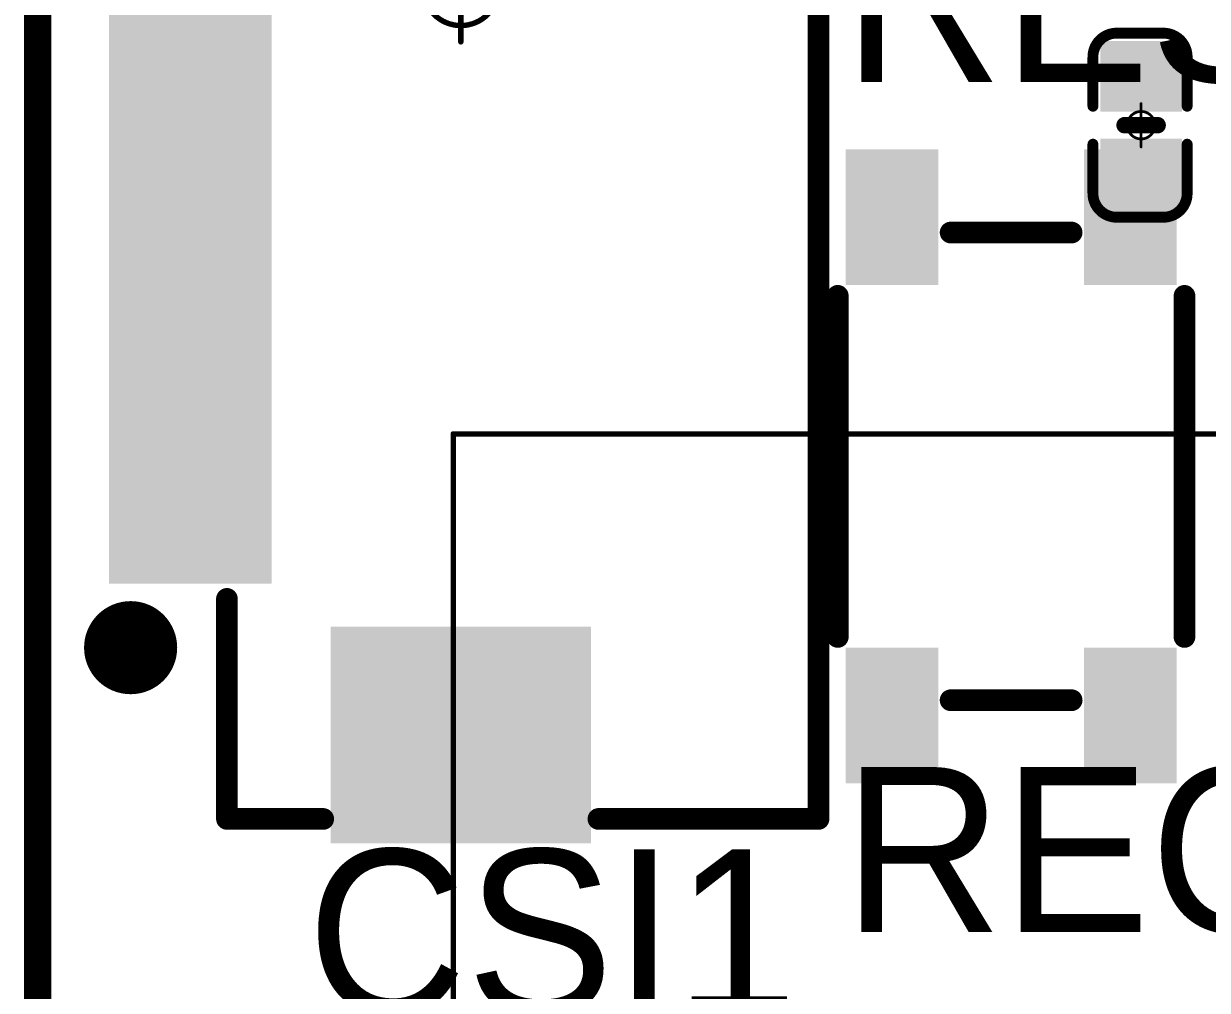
# Model space of a CAD drawing. Header units: millimetres. Extents: x 19.13 to 23.12, y 5.07 to 8.34.
# Drawn here: x 19.1324 to 19.5626, y 7.3165 to 7.6679 of the extents above; entities that cross this region are included whole.
import ezdxf

# ---------------------------------------------------------------- set-up
doc = ezdxf.new("R2010")
doc.units = ezdxf.units.MM
doc.header["$MEASUREMENT"] = 0
for name, color, linetype in [('BottomLayer', 5, 'Continuous'), ('BottomOverlay', 54, 'Continuous'), ('BottomPaste', 16, 'Continuous'), ('BottomSolder', 6, 'Continuous'), ('KeepOutLayer', 6, 'Continuous'), ('Mechanical15', 56, 'Continuous'), ('TopLayer', 1, 'Continuous'), ('TopOverlay', 2, 'Continuous'), ('TopPaste', 8, 'Continuous'), ('TopSolder', 216, 'Continuous')]:
    doc.layers.add(name, color=color, linetype=linetype)

# ---------------------------------------------------------------- blocks, each defined once
blk = doc.blocks.new('KEY_3_4_2_5__95')
at = {"layer": 'TopLayer'}
for points in [[(-0.11122, 0.03051), (-0.06988, 0.03051), (-0.11122, 0.0561), (-0.06988, 0.0561)], [(0.11122, 0.0561), (0.06988, 0.0561), (0.11122, 0.03051), (0.06988, 0.03051)], [(-0.11122, -0.0561), (-0.06988, -0.0561), (-0.11122, -0.03051), (-0.06988, -0.03051)], [(0.11122, -0.03051), (0.06988, -0.03051), (0.11122, -0.0561), (0.06988, -0.0561)]]:
    blk.add_solid(points, dxfattribs=at)
at = {"layer": 'TopOverlay', "const_width": 0.00787}
for points in [[(-0.062, 0.063), (0.062, 0.063)], [(-0.085, 0.022), (-0.085, -0.022)], [(0.085, 0.022), (0.085, -0.022)], [(-0.062, -0.063), (0.062, -0.063)]]:
    blk.add_lwpolyline(points, dxfattribs=at)
at = {"layer": 'TopOverlay', "const_width": 0.00394}
for points in [[(-0.06397, 0.063, 1), (-0.06003, 0.063, 1)], [(0.06003, 0.063, 1), (0.06397, 0.063, 1)], [(-0.08697, 0.022, 1), (-0.08303, 0.022, 1)], [(0.08303, 0.022, 1), (0.08697, 0.022, 1)], [(-0.08697, -0.022, 1), (-0.08303, -0.022, 1)], [(0.08303, -0.022, 1), (0.08697, -0.022, 1)], [(-0.06397, -0.063, 1), (-0.06003, -0.063, 1)], [(0.06003, -0.063, 1), (0.06397, -0.063, 1)]]:
    blk.add_lwpolyline(points, format="xyb", close=True, dxfattribs=at)
at = {"layer": 'TopPaste'}
for points in [[(-0.11122, 0.03051), (-0.06988, 0.03051), (-0.11122, 0.0561), (-0.06988, 0.0561)], [(0.11122, 0.0561), (0.06988, 0.0561), (0.11122, 0.03051), (0.06988, 0.03051)], [(-0.11122, -0.0561), (-0.06988, -0.0561), (-0.11122, -0.03051), (-0.06988, -0.03051)], [(0.11122, -0.03051), (0.06988, -0.03051), (0.11122, -0.0561), (0.06988, -0.0561)]]:
    blk.add_solid(points, dxfattribs=at)
at = {"layer": 'TopSolder'}
for points in [[(-0.11522, 0.02651), (-0.06588, 0.02651), (-0.11522, 0.0601), (-0.06588, 0.0601)], [(0.11522, 0.0601), (0.06588, 0.0601), (0.11522, 0.02651), (0.06588, 0.02651)], [(-0.11522, -0.0601), (-0.06588, -0.0601), (-0.11522, -0.02651), (-0.06588, -0.02651)], [(0.11522, -0.02651), (0.06588, -0.02651), (0.11522, -0.0601), (0.06588, -0.0601)]]:
    blk.add_solid(points, dxfattribs=at)
blk = doc.blocks.new('CON_MINIPEX_075_SMT_RA_M2_KEYM_B_B_104')
at = {"layer": 'Mechanical15', "const_width": 0.00197}
for points in [[(-0.43504, 1.40551), (-0.43504, -1.62205)], [(-0.43504, -1.62205), (-0.12205, -1.62205)]]:
    blk.add_lwpolyline(points, dxfattribs=at)
at = {"layer": 'Mechanical15', "const_width": 0.000984}
blk.add_lwpolyline([(-0.43553, -1.62205, 1), (-0.43455, -1.62205, 1)], format="xyb", close=True, dxfattribs=at)
blk.add_lwpolyline([(-0.43553, -1.62205, 1), (-0.43455, -1.62205, 1)], format="xyb", close=True, dxfattribs=at)
blk = doc.blocks.new('C0402_B_220')
at = {"layer": 'BottomLayer'}
for points in [[(-0.02657, -0.01083), (-0.00886, -0.01083), (-0.02657, 0.01082), (-0.00886, 0.01082)], [(0.00886, -0.01083), (0.02657, -0.01083), (0.00886, 0.01083), (0.02657, 0.01083)]]:
    blk.add_solid(points, dxfattribs=at)
at = {"layer": 'BottomOverlay', "const_width": 0.00394}
for points in [[(-0.03346, 0.00807, -0.414214), (-0.0248, 0.01673)], [(0.0248, 0.01673, -0.414214), (0.03346, 0.00807)], [(-0.0248, -0.01752, -0.414214), (-0.03346, -0.00886)], [(0.03346, -0.00886, -0.414214), (0.0248, -0.01752)]]:
    blk.add_lwpolyline(points, format="xyb", dxfattribs=at)
at = {"layer": 'BottomOverlay'}
for points, const_width in [([(-0.02578, 0.01673, 1), (-0.02382, 0.01673, 1)], 0.00197), ([(-0.02559, 0.01673, 1), (-0.02362, 0.01673, 1)], 0.00197), ([(-0.00787, 0.01673, 1), (-0.0059, 0.01673, 1)], 0.00197), ([(0.00591, 0.01673, 1), (0.00787, 0.01673, 1)], 0.00197), ([(0.02362, 0.01673, 1), (0.02559, 0.01673, 1)], 0.00197), ([(0.02382, 0.01673, 1), (0.02579, 0.01673, 1)], 0.00197), ([(-0.03445, 0.00807, 1), (-0.03248, 0.00807, 1)], 0.00197), ([(-0.03445, 0.00807, 1), (-0.03248, 0.00807, 1)], 0.00197), ([(-0.0015, 0.006, 1), (0.0015, 0.006, 1)], 0.003), ([(0.03248, 0.00807, 1), (0.03445, 0.00807, 1)], 0.00197), ([(0.03248, 0.00807, 1), (0.03445, 0.00807, 1)], 0.00197), ([(-0.0015, -0.006, 1), (0.0015, -0.006, 1)], 0.003), ([(-0.03445, -0.00886, 1), (-0.03248, -0.00886, 1)], 0.00197), ([(-0.03445, -0.00886, 1), (-0.03248, -0.00886, 1)], 0.00197), ([(0.03248, -0.00886, 1), (0.03445, -0.00886, 1)], 0.00197), ([(0.03248, -0.00886, 1), (0.03445, -0.00886, 1)], 0.00197), ([(-0.02578, -0.01752, 1), (-0.02382, -0.01752, 1)], 0.00197), ([(-0.02559, -0.01752, 1), (-0.02362, -0.01752, 1)], 0.00197), ([(-0.00787, -0.01752, 1), (-0.0059, -0.01752, 1)], 0.00197), ([(0.00591, -0.01752, 1), (0.00787, -0.01752, 1)], 0.00197), ([(0.02362, -0.01752, 1), (0.02559, -0.01752, 1)], 0.00197), ([(0.02382, -0.01752, 1), (0.02579, -0.01752, 1)], 0.00197)]:
    blk.add_lwpolyline(points, format="xyb", close=True, dxfattribs=dict(at, const_width=const_width))
for points, const_width in [([(-0.0246, 0.01673), (-0.00689, 0.01673)], 0.00394), ([(0.00689, 0.01673), (0.02461, 0.01673)], 0.00394), ([(-0.03346, 0.00807), (-0.03346, -0.00886)], 0.00394), ([(0, 0.006), (0, -0.006)], 0.006), ([(0.03346, 0.00807), (0.03346, -0.00886)], 0.00394), ([(-0.0246, -0.01752), (-0.00689, -0.01752)], 0.00394), ([(0.00689, -0.01752), (0.02461, -0.01752)], 0.00394)]:
    blk.add_lwpolyline(points, dxfattribs=dict(at, const_width=const_width))
at = {"layer": 'BottomPaste'}
for points in [[(-0.02657, -0.01083), (-0.00886, -0.01083), (-0.02657, 0.01082), (-0.00886, 0.01082)], [(0.00886, -0.01083), (0.02657, -0.01083), (0.00886, 0.01083), (0.02657, 0.01083)]]:
    blk.add_solid(points, dxfattribs=at)
at = {"layer": 'BottomSolder'}
for points in [[(-0.03057, -0.01483), (-0.00486, -0.01483), (-0.03057, 0.01482), (-0.00486, 0.01482)], [(0.00486, -0.01483), (0.03057, -0.01483), (0.00486, 0.01483), (0.03057, 0.01483)]]:
    blk.add_solid(points, dxfattribs=at)
at = {"layer": 'Mechanical15'}
for points, const_width in [([(0.005, 0, 1), (-0.005, 0, 1)], 0.001), ([(-0.00025, 0.00787, 1), (0.00025, 0.00787, 1)], 0.0005), ([(-0.00812, 0, 1), (-0.00762, 0, 1)], 0.0005), ([(-0.00525, 0, 1), (-0.00475, 0, 1)], 0.0005), ([(0.00475, 0, 1), (0.00525, 0, 1)], 0.0005), ([(0.00763, 0, 1), (0.00813, 0, 1)], 0.0005), ([(-0.00025, -0.00788, 1), (0.00025, -0.00788, 1)], 0.0005)]:
    blk.add_lwpolyline(points, format="xyb", close=True, dxfattribs=dict(at, const_width=const_width))
at = {"layer": 'Mechanical15', "const_width": 0.001}
for points in [[(0, 0.00787), (0, -0.00788)], [(-0.00787, 0), (0.00788, 0)]]:
    blk.add_lwpolyline(points, dxfattribs=at)
blk = doc.blocks.new('FPC0_5_WT_22P_450')
at = {"layer": 'Mechanical15', "const_width": 0.00197}
for points in [[(0, -0.01969), (0, 0.01969)], [(0.01969, 0), (-0.01969, 0)]]:
    blk.add_lwpolyline(points, dxfattribs=at)
at = {"layer": 'Mechanical15'}
for points, const_width in [([(-0.00049, 0.01969, 1), (0.00049, 0.01969, 1)], 0.000984), ([(0.01378, 0, 1), (-0.01378, 0, 1)], 0.00197), ([(-0.02018, 0, 1), (-0.01919, 0, 1)], 0.000984), ([(-0.01427, 0, 1), (-0.01329, 0, 1)], 0.000984), ([(0.01329, 0, 1), (0.01427, 0, 1)], 0.000984), ([(0.01919, 0, 1), (0.02018, 0, 1)], 0.000984), ([(-0.00049, -0.01969, 1), (0.00049, -0.01969, 1)], 0.000984)]:
    blk.add_lwpolyline(points, format="xyb", close=True, dxfattribs=dict(at, const_width=const_width))
at = {"layer": 'TopLayer'}
for points in [[(-0.20079, 0.07272), (-0.20079, 0.1239), (-0.2126, 0.07272), (-0.2126, 0.1239)], [(-0.1811, 0.07272), (-0.1811, 0.1239), (-0.19291, 0.07272), (-0.19291, 0.1239)], [(-0.16142, 0.07272), (-0.16142, 0.1239), (-0.17323, 0.07272), (-0.17323, 0.1239)], [(-0.14173, 0.07272), (-0.14173, 0.1239), (-0.15354, 0.07272), (-0.15354, 0.1239)], [(-0.12205, 0.07272), (-0.12205, 0.1239), (-0.13386, 0.07272), (-0.13386, 0.1239)], [(-0.10236, 0.07272), (-0.10236, 0.1239), (-0.11417, 0.07272), (-0.11417, 0.1239)], [(-0.08268, 0.07272), (-0.08268, 0.1239), (-0.09449, 0.07272), (-0.09449, 0.1239)], [(-0.06299, 0.07272), (-0.06299, 0.1239), (-0.0748, 0.07272), (-0.0748, 0.1239)], [(-0.04331, 0.07272), (-0.04331, 0.1239), (-0.05512, 0.07272), (-0.05512, 0.1239)], [(-0.02362, 0.07272), (-0.02362, 0.1239), (-0.03543, 0.07272), (-0.03543, 0.1239)], [(-0.00394, 0.07272), (-0.00394, 0.1239), (-0.01575, 0.07272), (-0.01575, 0.1239)], [(0.01575, 0.07272), (0.01575, 0.1239), (0.00394, 0.07272), (0.00394, 0.1239)], [(0.03543, 0.07272), (0.03543, 0.1239), (0.02362, 0.07272), (0.02362, 0.1239)], [(0.05512, 0.07272), (0.05512, 0.1239), (0.04331, 0.07272), (0.04331, 0.1239)], [(0.0748, 0.07272), (0.0748, 0.1239), (0.06299, 0.07272), (0.06299, 0.1239)], [(0.09449, 0.07272), (0.09449, 0.1239), (0.08268, 0.07272), (0.08268, 0.1239)], [(0.11417, 0.07272), (0.11417, 0.1239), (0.10236, 0.07272), (0.10236, 0.1239)], [(0.13386, 0.07272), (0.13386, 0.1239), (0.12205, 0.07272), (0.12205, 0.1239)], [(0.15354, 0.07272), (0.15354, 0.1239), (0.14173, 0.07272), (0.14173, 0.1239)], [(0.17323, 0.07272), (0.17323, 0.1239), (0.16142, 0.07272), (0.16142, 0.1239)], [(0.19291, 0.07272), (0.19291, 0.1239), (0.1811, 0.07272), (0.1811, 0.1239)], [(0.2126, 0.07272), (0.2126, 0.1239), (0.20079, 0.07272), (0.20079, 0.1239)], [(-0.23622, -0.04331), (-0.23622, 0.04331), (-0.30709, -0.04331), (-0.30709, 0.04331)], [(0.23622, 0.04331), (0.23622, -0.04331), (0.30709, 0.04331), (0.30709, -0.04331)]]:
    blk.add_solid(points, dxfattribs=at)
at = {"layer": 'TopOverlay'}
for points, const_width in [([(-0.23283, 0.12, 1), (-0.24698, 0.12, 1)], 0.01969), ([(-0.2519, 0.12, 1), (-0.24206, 0.12, 1)], 0.00984), ([(-0.23776, 0.12, 1), (-0.22791, 0.12, 1)], 0.00984), ([(-0.30413, 0.085, 1), (-0.3002, 0.085, 1)], 0.00394), ([(-0.30413, 0.085, 1), (-0.3002, 0.085, 1)], 0.00394), ([(-0.22413, 0.085, 1), (-0.2202, 0.085, 1)], 0.00394), ([(0.2202, 0.085, 1), (0.22413, 0.085, 1)], 0.00394), ([(0.3002, 0.085, 1), (0.30413, 0.085, 1)], 0.00394), ([(0.3002, 0.085, 1), (0.30413, 0.085, 1)], 0.00394), ([(-0.30413, 0.05, 1), (-0.3002, 0.05, 1)], 0.00394), ([(0.3002, 0.05, 1), (0.30413, 0.05, 1)], 0.00394), ([(-0.30413, -0.05, 1), (-0.3002, -0.05, 1)], 0.00394), ([(0.3002, -0.05, 1), (0.30413, -0.05, 1)], 0.00394), ([(-0.30413, -0.13, 1), (-0.3002, -0.13, 1)], 0.00394), ([(-0.30413, -0.13, 1), (-0.3002, -0.13, 1)], 0.00394), ([(0.3002, -0.13, 1), (0.30413, -0.13, 1)], 0.00394), ([(0.3002, -0.13, 1), (0.30413, -0.13, 1)], 0.00394)]:
    blk.add_lwpolyline(points, format="xyb", close=True, dxfattribs=dict(at, const_width=const_width))
at = {"layer": 'TopOverlay', "const_width": 0.00787}
for points in [[(-0.30217, 0.05), (-0.30217, 0.085)], [(-0.22217, 0.085), (-0.30217, 0.085)], [(0.30217, 0.085), (0.22217, 0.085)], [(0.30217, 0.05), (0.30217, 0.085)], [(-0.30217, -0.13), (-0.30217, -0.05)], [(0.30217, -0.13), (0.30217, -0.05)], [(0.30217, -0.13), (-0.30217, -0.13)]]:
    blk.add_lwpolyline(points, dxfattribs=at)
at = {"layer": 'TopPaste'}
for points in [[(-0.20079, 0.07272), (-0.20079, 0.1239), (-0.2126, 0.07272), (-0.2126, 0.1239)], [(-0.1811, 0.07272), (-0.1811, 0.1239), (-0.19291, 0.07272), (-0.19291, 0.1239)], [(-0.16142, 0.07272), (-0.16142, 0.1239), (-0.17323, 0.07272), (-0.17323, 0.1239)], [(-0.14173, 0.07272), (-0.14173, 0.1239), (-0.15354, 0.07272), (-0.15354, 0.1239)], [(-0.12205, 0.07272), (-0.12205, 0.1239), (-0.13386, 0.07272), (-0.13386, 0.1239)], [(-0.10236, 0.07272), (-0.10236, 0.1239), (-0.11417, 0.07272), (-0.11417, 0.1239)], [(-0.08268, 0.07272), (-0.08268, 0.1239), (-0.09449, 0.07272), (-0.09449, 0.1239)], [(-0.06299, 0.07272), (-0.06299, 0.1239), (-0.0748, 0.07272), (-0.0748, 0.1239)], [(-0.04331, 0.07272), (-0.04331, 0.1239), (-0.05512, 0.07272), (-0.05512, 0.1239)], [(-0.02362, 0.07272), (-0.02362, 0.1239), (-0.03543, 0.07272), (-0.03543, 0.1239)], [(-0.00394, 0.07272), (-0.00394, 0.1239), (-0.01575, 0.07272), (-0.01575, 0.1239)], [(0.01575, 0.07272), (0.01575, 0.1239), (0.00394, 0.07272), (0.00394, 0.1239)], [(0.03543, 0.07272), (0.03543, 0.1239), (0.02362, 0.07272), (0.02362, 0.1239)], [(0.05512, 0.07272), (0.05512, 0.1239), (0.04331, 0.07272), (0.04331, 0.1239)], [(0.0748, 0.07272), (0.0748, 0.1239), (0.06299, 0.07272), (0.06299, 0.1239)], [(0.09449, 0.07272), (0.09449, 0.1239), (0.08268, 0.07272), (0.08268, 0.1239)], [(0.11417, 0.07272), (0.11417, 0.1239), (0.10236, 0.07272), (0.10236, 0.1239)], [(0.13386, 0.07272), (0.13386, 0.1239), (0.12205, 0.07272), (0.12205, 0.1239)], [(0.15354, 0.07272), (0.15354, 0.1239), (0.14173, 0.07272), (0.14173, 0.1239)], [(0.17323, 0.07272), (0.17323, 0.1239), (0.16142, 0.07272), (0.16142, 0.1239)], [(0.19291, 0.07272), (0.19291, 0.1239), (0.1811, 0.07272), (0.1811, 0.1239)], [(0.2126, 0.07272), (0.2126, 0.1239), (0.20079, 0.07272), (0.20079, 0.1239)], [(-0.23622, -0.04331), (-0.23622, 0.04331), (-0.30709, -0.04331), (-0.30709, 0.04331)], [(0.23622, 0.04331), (0.23622, -0.04331), (0.30709, 0.04331), (0.30709, -0.04331)]]:
    blk.add_solid(points, dxfattribs=at)
at = {"layer": 'TopSolder'}
for points in [[(-0.19679, 0.06872), (-0.19679, 0.1279), (-0.2166, 0.06872), (-0.2166, 0.1279)], [(-0.1771, 0.06872), (-0.1771, 0.1279), (-0.19691, 0.06872), (-0.19691, 0.1279)], [(-0.15742, 0.06872), (-0.15742, 0.1279), (-0.17723, 0.06872), (-0.17723, 0.1279)], [(-0.13773, 0.06872), (-0.13773, 0.1279), (-0.15754, 0.06872), (-0.15754, 0.1279)], [(-0.11805, 0.06872), (-0.11805, 0.1279), (-0.13786, 0.06872), (-0.13786, 0.1279)], [(-0.09836, 0.06872), (-0.09836, 0.1279), (-0.11817, 0.06872), (-0.11817, 0.1279)], [(-0.07868, 0.06872), (-0.07868, 0.1279), (-0.09849, 0.06872), (-0.09849, 0.1279)], [(-0.05899, 0.06872), (-0.05899, 0.1279), (-0.0788, 0.06872), (-0.0788, 0.1279)], [(-0.03931, 0.06872), (-0.03931, 0.1279), (-0.05912, 0.06872), (-0.05912, 0.1279)], [(-0.01962, 0.06872), (-0.01962, 0.1279), (-0.03943, 0.06872), (-0.03943, 0.1279)], [(0.00006, 0.06872), (0.00006, 0.1279), (-0.01975, 0.06872), (-0.01975, 0.1279)], [(0.01975, 0.06872), (0.01975, 0.1279), (-0.00006, 0.06872), (-0.00006, 0.1279)], [(0.03943, 0.06872), (0.03943, 0.1279), (0.01962, 0.06872), (0.01962, 0.1279)], [(0.05912, 0.06872), (0.05912, 0.1279), (0.03931, 0.06872), (0.03931, 0.1279)], [(0.0788, 0.06872), (0.0788, 0.1279), (0.05899, 0.06872), (0.05899, 0.1279)], [(0.09849, 0.06872), (0.09849, 0.1279), (0.07868, 0.06872), (0.07868, 0.1279)], [(0.11817, 0.06872), (0.11817, 0.1279), (0.09836, 0.06872), (0.09836, 0.1279)], [(0.13786, 0.06872), (0.13786, 0.1279), (0.11805, 0.06872), (0.11805, 0.1279)], [(0.15754, 0.06872), (0.15754, 0.1279), (0.13773, 0.06872), (0.13773, 0.1279)], [(0.17723, 0.06872), (0.17723, 0.1279), (0.15742, 0.06872), (0.15742, 0.1279)], [(0.19691, 0.06872), (0.19691, 0.1279), (0.1771, 0.06872), (0.1771, 0.1279)], [(0.2166, 0.06872), (0.2166, 0.1279), (0.19679, 0.06872), (0.19679, 0.1279)], [(-0.23222, -0.04731), (-0.23222, 0.04731), (-0.31109, -0.04731), (-0.31109, 0.04731)], [(0.23222, 0.04731), (0.23222, -0.04731), (0.31109, 0.04731), (0.31109, -0.04731)]]:
    blk.add_solid(points, dxfattribs=at)

msp = doc.modelspace()

# ---------------------------------------------------------------- linework, layer by layer
at = {"layer": 'KeepOutLayer', "const_width": 0.01}
msp.add_lwpolyline([(19.13742, 5.18225), (19.13752, 8.2457)], dxfattribs=at)

# ---------------------------------------------------------------- block references
for name, p, rotation in [('FPC0_5_WT_22P_450', (19.29129, 7.68098), 90), ('C0402_B_220', (19.53853, 7.63099), 270), ('KEY_3_4_2_5__95', (19.49129, 7.50697), 270), ('CON_MINIPEX_075_SMT_RA_M2_KEYM_B_B_104', (20.91058, 7.08374), 270)]:
    msp.add_blockref(name, p, dxfattribs=dict(rotation=rotation))

# ---------------------------------------------------------------- texts
at = {"layer": 'TopOverlay'}
for s, p in [('RESET', (19.43026, 7.64673)), ('RECOVERY', (19.43026, 7.33768)), ('CSI1', (19.23538, 7.30776))]:
    msp.add_text(s, height=0.06, rotation=360, dxfattribs=at).set_placement(p)

doc.saveas('drawing.dxf')
